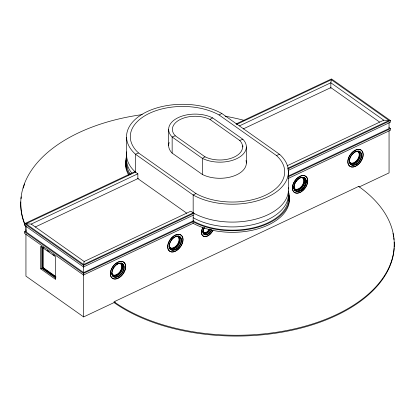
<?xml version="1.0" encoding="UTF-8"?>
<svg xmlns="http://www.w3.org/2000/svg" width="415" height="415" viewBox="0 0 415 415"><rect width="100%" height="100%" fill="white"/><g stroke="black" fill="none" stroke-linecap="round" stroke-linejoin="round"><path stroke-width="0.62" d="M193.841 220.63L83.628 272.603L25.943 231.829L25.943 226.185M126.559 155.236L126.565 137.505M193.167 215.307L193.167 220.946A56.108 32.391 0 0 0 255.956 227.145A56.108 32.391 0 0 0 288.311 195.465M137.853 178.626L137.853 173.792L135.477 172.111L25.943 223.768L83.628 264.542L84.162 261.497L190.796 211.209L193.39 213.014M287.72 168.298L389.057 120.506L331.372 79.732L330.838 82.777L330.838 88.359M246.022 160.548A26.498 15.298 0 0 1 232.67 176.38A26.498 15.298 0 0 1 202.354 174.471L172.152 153.125L172.152 137.007L175.26 135.778A22.747 13.135 0 0 1 180.748 119.224A22.747 13.135 0 0 1 209.943 119.421L212.646 117.912L242.848 139.258A26.498 15.298 0 0 1 236.623 158.717A26.498 15.298 0 0 1 202.354 158.354L172.152 137.007A26.498 15.298 0 0 1 178.377 117.549A26.498 15.298 0 0 1 212.646 117.912M242.848 139.258L239.74 140.483A22.747 13.135 0 0 1 234.252 157.041A22.747 13.135 0 0 1 205.057 156.844L202.354 158.354L202.354 174.471M126.746 151.859A56.108 32.391 0 0 0 135.477 172.111L135.477 154.224L138.522 152.948A52.357 30.228 0 0 1 149.535 113.274A52.357 30.228 0 0 1 219.063 114.965L221.833 113.497L279.523 154.276A56.108 32.391 0 0 1 267.841 196.897A56.108 32.391 0 0 1 193.167 194.998L135.477 154.224A56.108 32.391 0 0 1 147.159 111.599A56.108 32.391 0 0 1 221.833 113.497M279.523 154.276L276.478 155.547A52.357 30.228 0 0 1 265.465 195.221A52.357 30.228 0 0 1 195.937 193.53L193.167 194.998L193.167 212.89L83.628 264.542M193.841 213.258L193.883 214.897L83.488 266.959L24.552 225.298L24.552 223.69L134.948 171.628L135.446 172.08M236.062 123.94L331.512 78.928L390.448 120.589L390.448 122.202L288.103 170.466M236.477 124.484L331.372 79.732M25.943 223.768L31.218 224.074L137.853 173.792M239.439 125.88L330.838 82.777L383.782 120.2L389.057 120.506M289.053 195.543A57.094 32.961 0 0 1 257.938 228.836A57.094 32.961 0 0 1 193.115 223.317L83.488 275.015L24.552 233.36L24.552 231.746L26.264 230.937M35.202 227.031L138.252 178.434M243.159 128.961L330.838 87.612L379.549 122.041M42.397 247.034L42.397 267.986L43.16 267.623L55.838 276.587M40.701 268.853L55.688 279.445L55.688 256.88L40.701 246.292L40.701 268.853L42.444 268.033M287.107 165.787L383.782 120.2M24.552 223.69L83.488 265.346L193.883 213.284M287.528 169.123L390.448 120.589M288.077 176.188L389.057 128.567L389.057 122.368M24.552 231.746L83.488 273.402L193.115 221.709A57.094 32.961 0 0 0 260.252 226.517A57.094 32.961 0 0 0 288.207 190.947M288.243 176.842L390.448 128.645L390.448 130.258L288.243 178.455M25.943 234.086L25.943 276.146L83.628 316.92L115.287 301.995M359.162 186.983L389.057 172.884L389.057 130.492M388.871 127.53L390.448 128.645M219.063 114.965L276.478 155.547M209.943 119.421L239.74 140.483M175.26 135.778L205.057 156.844M138.522 152.948L195.937 193.53M137.598 178.445L186.817 213.232M31.218 224.074L84.162 261.497M42.927 247.407L43.98 248.154M47.149 250.395L49.266 251.884M52.964 254.499L54.547 255.619M55.984 277.137L42.781 267.805L42.781 247.485M42.538 267.986L44.089 269.086M45.634 270.181L48.737 272.37M50.288 273.464L52.871 275.29M54.422 276.39L55.454 277.116M42.397 267.986L55.605 277.319M55.724 278.211L41.77 268.349L41.77 246.432M288.435 170.99L288.441 189.038M246.36 146.972L246.36 163.09M242.848 145.707L242.848 146.993M193.115 221.709L193.115 223.317M168.64 129.293L168.64 145.406M83.628 266.357L83.628 272.603M83.628 274.216L83.628 316.92M83.488 265.346L83.488 266.959M83.488 273.402L83.488 275.015M43.16 247.309L43.16 267.623M25.943 228.603L25.943 231.829M24.827 223.908A157.907 91.165 0 0 1 142.231 114.613M225.117 116.19A157.907 91.165 0 0 1 244.549 120.475M212.625 230.61A7.895 4.99 -54.7 0 1 203.9 236.4A7.895 4.99 -54.7 0 1 202.759 227.669M211.577 229.796A5.919 3.745 -54.7 0 1 204.797 234.672A5.919 3.745 -54.7 0 1 204.263 227.607M213.061 229.983A7.895 4.99 -54.7 0 1 204.284 236.555A7.895 4.99 -54.7 0 1 202.883 227.757M211.702 229.884A5.919 3.745 -54.7 0 1 204.922 234.76A5.919 3.745 -54.7 0 1 204.388 227.695M26.104 227.669A157.907 91.165 0 0 1 25.066 225.304M24.594 224.121A157.907 91.165 0 0 1 20.797 201.887M21.025 198.744A157.907 91.165 0 0 1 21.253 196.86M23.199 188.135A157.907 91.165 0 0 1 24.667 183.949M394.136 248.403A157.907 91.165 0 0 1 286.506 331.346A157.907 91.165 0 0 1 114.047 302.577M392.995 233.427A157.907 91.165 0 0 1 393.581 236.514M393.762 237.759A157.907 91.165 0 0 1 393.985 239.631M394.177 242.132A157.907 91.165 0 0 1 394.203 247.148M288.347 187.699A56.108 32.391 0 0 1 255.723 219.146A56.108 32.391 0 0 1 193.167 212.89M129.402 174.523A57.094 32.961 0 0 1 126.725 156.009M130.237 174.191A56.108 32.391 0 0 1 126.746 159.915M128.707 175.042A57.094 32.961 0 0 1 125.895 160.688M288.311 197.078A56.108 32.391 0 0 1 288.389 200.912M126.928 168.008A56.108 32.391 0 0 1 126.668 162.115M172.152 153.125A26.498 15.298 0 0 1 169.175 142.464M357.227 151.221A6.91 4.368 -54.7 0 1 357.548 160.138A6.91 4.368 -54.7 0 1 349.228 161.71M358.845 150.925A7.895 4.99 -54.7 0 1 358.845 160.04A7.895 4.99 -54.7 0 1 350.198 164.117M354.524 151.88A6.91 4.368 -54.7 0 1 359.862 155.345A6.91 4.368 -54.7 0 1 353.87 163.427A6.91 4.368 -54.7 0 1 349.264 158.976M359.582 152.025A7.895 4.99 -54.7 0 1 359.779 152.533M355.582 162.483A7.895 4.99 -54.7 0 1 355.012 162.893M351.65 164.132A7.895 4.99 -54.7 0 1 351.09 164.132M357.683 151.309A6.91 4.368 -54.7 0 1 357.056 160.143A6.91 4.368 -54.7 0 1 349.145 161.912M301.461 177.293A6.91 4.368 -54.7 0 1 301.959 186.48A6.91 4.368 -54.7 0 1 293.566 187.155M303.842 177.355A7.895 4.99 -54.7 0 1 302.701 187.165A7.895 4.99 -54.7 0 1 293.976 189.603M300.071 177.656A6.91 4.368 -54.7 0 1 304.423 181.666A6.91 4.368 -54.7 0 1 299.091 189.302A6.91 4.368 -54.7 0 1 293.768 186.677M303.905 177.698A7.895 4.99 -54.7 0 1 304.486 179.207M301.819 187.035A7.895 4.99 -54.7 0 1 301.28 187.622M302.255 177.444A6.91 4.368 -54.7 0 1 301.845 186.008A6.91 4.368 -54.7 0 1 293.991 188.415M209.476 229.438A4.933 3.123 -54.7 0 1 205.892 232.862A4.933 3.123 -54.7 0 1 202.764 231.803M210.472 229.713A5.919 3.745 -54.7 0 1 203.07 233.604M210.026 229.127A4.933 3.123 -54.7 0 1 205.726 233.22A4.933 3.123 -54.7 0 1 202.811 230.678M209.207 229.132A4.933 3.123 -54.7 0 1 203.039 232.374M176.022 236.083A6.91 4.368 -54.7 0 1 177.848 244.461A6.91 4.368 -54.7 0 1 169.087 246.666M178.699 235.876A7.895 4.99 -54.7 0 1 178.699 244.995A7.895 4.99 -54.7 0 1 170.051 249.073M175.353 236.467A6.91 4.368 -54.7 0 1 179.716 240.301A6.91 4.368 -54.7 0 1 174.705 247.952A6.91 4.368 -54.7 0 1 169.118 245.981M176.562 246.437A7.895 4.99 -54.7 0 1 176.007 246.967M174.305 248.196A7.895 4.99 -54.7 0 1 173.755 248.481M170.944 249.083A7.895 4.99 -54.7 0 1 169.901 248.855M176.681 235.933A6.91 4.368 -54.7 0 1 177.34 244.528A6.91 4.368 -54.7 0 1 168.998 246.868M119.411 263.146A6.91 4.368 -54.7 0 1 120.376 271.711A6.91 4.368 -54.7 0 1 111.915 274.009M121.372 262.913A7.895 4.99 -54.7 0 1 121.144 272.37A7.895 4.99 -54.7 0 1 112.299 275.814M117.046 263.873A6.91 4.368 -54.7 0 1 122.389 266.648A6.91 4.368 -54.7 0 1 117.699 274.803A6.91 4.368 -54.7 0 1 111.785 273.018M119.23 273.469A7.895 4.99 -54.7 0 1 118.674 274.004M120.205 263.297A6.91 4.368 -54.7 0 1 119.795 271.856A6.91 4.368 -54.7 0 1 111.946 274.268M288.347 192.534A56.108 32.391 0 0 1 255.723 223.981A56.108 32.391 0 0 1 193.167 217.725M131.565 172.806A56.108 32.391 0 0 1 126.746 156.694M113.866 275.446A7.895 4.99 -54.7 0 1 113.3 275.508M178.756 236.872A7.895 4.99 -54.7 0 1 178.969 237.966M358.902 151.916A7.895 4.99 -54.7 0 1 359.037 152.455M351.344 163.453A7.895 4.99 -54.7 0 1 350.219 163.515M358.638 186.423L114.047 301.772A157.907 91.165 0 0 0 336.238 314.705A157.907 91.165 0 0 0 358.638 186.423M119.276 277.625A9.867 6.241 -54.7 0 0 124.002 262.358A9.867 6.241 -54.7 0 0 110.93 270.725A9.867 6.241 -54.7 0 0 119.276 277.625M119.032 276.146A7.895 4.99 -54.7 0 0 122.819 263.935A7.895 4.99 -54.7 0 0 112.361 270.627A7.895 4.99 -54.7 0 0 119.032 276.146M119.152 277.536A9.867 6.241 -54.7 0 0 123.878 262.27A9.867 6.241 -54.7 0 0 110.805 270.637A9.867 6.241 -54.7 0 0 119.152 277.536M118.887 276.042A7.895 4.99 -54.7 0 0 122.669 263.826A7.895 4.99 -54.7 0 0 112.211 270.518A7.895 4.99 -54.7 0 0 118.887 276.042M176.608 250.587A9.867 6.241 -54.7 0 0 181.334 235.321A9.867 6.241 -54.7 0 0 168.262 243.688A9.867 6.241 -54.7 0 0 176.608 250.587M176.365 249.109A7.895 4.99 -54.7 0 0 180.146 236.898A7.895 4.99 -54.7 0 0 169.688 243.589A7.895 4.99 -54.7 0 0 176.365 249.109M176.479 250.499A9.867 6.241 -54.7 0 0 181.21 235.232A9.867 6.241 -54.7 0 0 168.137 243.6A9.867 6.241 -54.7 0 0 176.479 250.499M176.24 249.021A7.895 4.99 -54.7 0 0 180.022 236.809A7.895 4.99 -54.7 0 0 169.564 243.501A7.895 4.99 -54.7 0 0 176.24 249.021M301.326 191.772A9.867 6.241 -54.7 0 0 306.052 176.505A9.867 6.241 -54.7 0 0 292.98 184.872A9.867 6.241 -54.7 0 0 301.326 191.772M301.083 190.293A7.895 4.99 -54.7 0 0 304.864 178.082A7.895 4.99 -54.7 0 0 294.406 184.774A7.895 4.99 -54.7 0 0 301.083 190.293M301.202 191.683A9.867 6.241 -54.7 0 0 305.928 176.417A9.867 6.241 -54.7 0 0 292.855 184.784A9.867 6.241 -54.7 0 0 301.202 191.683M300.958 190.205A7.895 4.99 -54.7 0 0 304.74 177.994A7.895 4.99 -54.7 0 0 294.282 184.685A7.895 4.99 -54.7 0 0 300.932 190.189A7.895 4.99 -54.7 0 0 304.719 177.978A7.895 4.99 -54.7 0 0 294.261 184.67A7.895 4.99 -54.7 0 0 300.958 190.205M356.75 165.632A9.867 6.241 -54.7 0 0 361.481 150.365A9.867 6.241 -54.7 0 0 348.408 158.732A9.867 6.241 -54.7 0 0 356.75 165.632M356.511 164.153A7.895 4.99 -54.7 0 0 360.293 151.942A7.895 4.99 -54.7 0 0 349.835 158.634A7.895 4.99 -54.7 0 0 356.511 164.153M356.625 165.544A9.867 6.241 -54.7 0 0 361.356 150.277A9.867 6.241 -54.7 0 0 348.284 158.644A9.867 6.241 -54.7 0 0 356.625 165.544M356.386 164.065A7.895 4.99 -54.7 0 0 360.168 151.854A7.895 4.99 -54.7 0 0 349.71 158.546A7.895 4.99 -54.7 0 0 356.386 164.065"/></g></svg>
